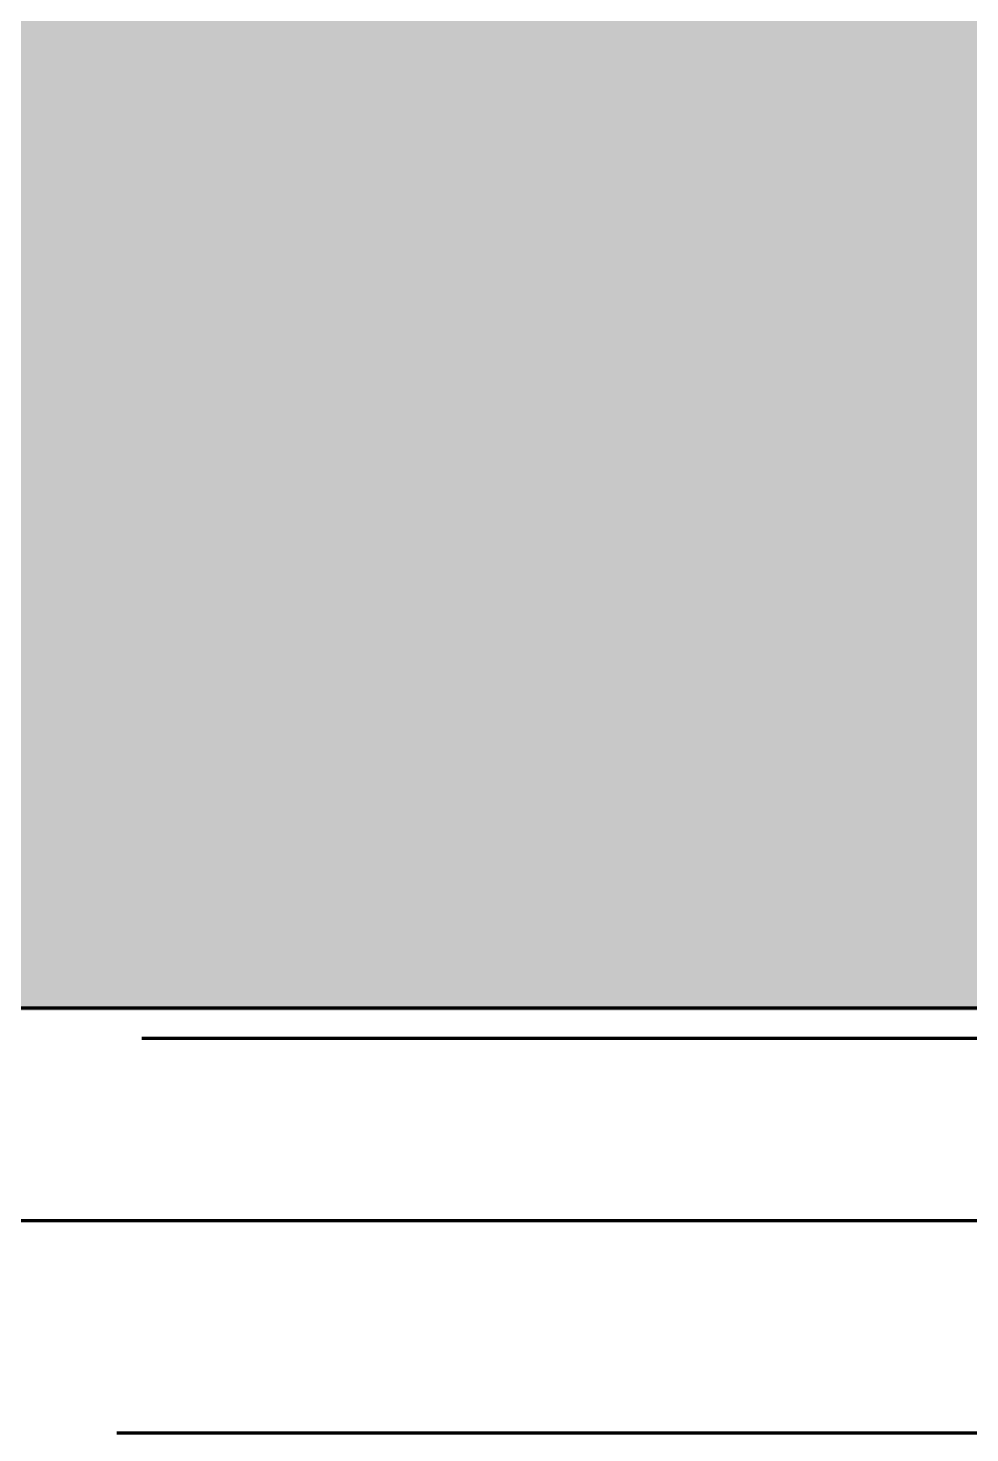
# Model space of a CAD drawing. Header units: millimetres. Extents: x 0 to 152, y 1 to 58.
# Drawn here: x 25.42 to 36.39, y 21.33 to 37.67 of the extents above; entities that cross this region are included whole.
import ezdxf

# ---------------------------------------------------------------- set-up
doc = ezdxf.new("R2010")
doc.units = ezdxf.units.MM
doc.linetypes.add('DASH_30_4', pattern=[11.994444, 10.583333, -1.411111])
doc.layers.add('FILL', color=7, linetype='Continuous')
doc.layers.add('LINES', color=7, linetype='Continuous')

msp = doc.modelspace()

# ---------------------------------------------------------------- hatches: boundary and pattern name
at = {"layer": 'FILL'}
for points in [[(19.376, 37.772), (36.352, 37.772), (36.352, 26.241), (19.376, 26.241)], [(36.3, 37.772), (53.275, 37.772), (53.275, 26.241), (36.3, 26.241)]]:
    msp.add_hatch(color=7, dxfattribs=at).paths.add_polyline_path(points)

# ---------------------------------------------------------------- linework, layer by layer
at = {"layer": 'LINES', "lineweight": 106, "true_color": 0xff00ff}
msp.add_line((16.933, 23.798), (123.411, 23.798), dxfattribs=at)
at = {"layer": 'LINES', "linetype": 'DASH_30_4', "lineweight": 106, "true_color": 0x0000ff}
msp.add_line((14.464, 21.329), (125.88, 21.329), dxfattribs=at)
msp.add_lwpolyline([(19.05, 49.577), (121.294, 49.577), (121.294, 25.915), (19.05, 25.915)], close=True, dxfattribs=at)
at = {"layer": 'LINES', "lineweight": 70}
msp.add_lwpolyline([(19.403, 49.224), (120.941, 49.224), (120.941, 26.267), (19.403, 26.267)], close=True, dxfattribs=at)

doc.saveas('drawing.dxf')
